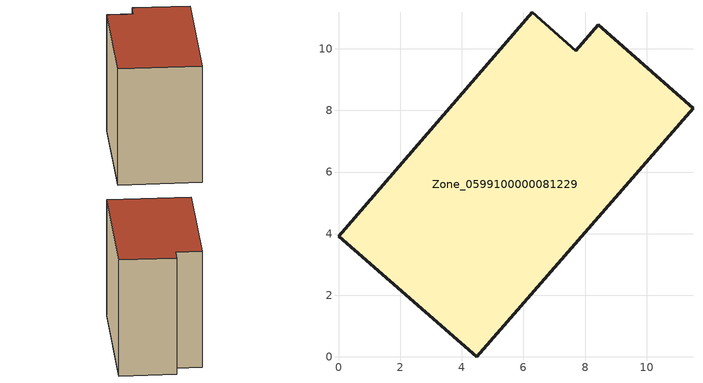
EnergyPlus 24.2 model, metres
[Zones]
Zone_0599100000081229
 floor ground (C_G): 4.49,0 0,3.92 6.28,11.19 7.7,9.94 8.43,10.77 11.5,8.07 z0
 wall outside (C_F): 8.43,10.77 7.7,9.94 6.28,11.19 0,3.92 4.49,0 11.5,8.07 8.43,10.77 z0:8.88
 roof outside (C_R): 4.49,0 11.5,8.07 8.43,10.77 7.7,9.94 6.28,11.19 0,3.92 z8.88
[BUILDING]
Pand.0599100000081229: North Axis=0; Terrain=City; Loads Convergence Tolerance Value=0.04; Temperature Convergence Tolerance Value=0.4; Solar Distribution=FullExterior; Maximum Number of Warmup Days=25; Minimum Number of Warmup Days=1
[Site:Location]
Rotterdam.The.Hague.AP_ZH_NLD Design_Conditions: Latitude=51.96; Longitude=4.45; Time Zone=1; Elevation=-4.5
[SITE:GROUNDTEMPERATURE:BUILDINGSURFACE]
18, 18, 18, 18, 18, 18, 18, 18, 18, 18, 18, 18
[MATERIAL] Thermal Absorptance=0.9; Solar Absorptance=0.7; Visible Absorptance=0.7
Name | Roughness | Thickness | Conductivity | Density | Specific Heat
G.TI.1946 | MediumSmooth | 0.15 | 1 | 540 | 1210
F.TI.1946 | Rough | 0.3 | 0.857143 | 1920 | 840
R.TI.1946 | MediumRough | 0.2 | 0.1 | 1500 | 1000
[CONSTRUCTION]
C_G: G.TI.1946
C_F: F.TI.1946
C_R: R.TI.1946
[ZONE]
Zone_0599100000081229: Type=1; Multiplier=1; Ceiling Height=Autocalculate; Volume=Autocalculate; Floor Area=autocalculate; Part of Total Floor Area=Yes
[ZONEINFILTRATION:DESIGNFLOWRATE]
Infil_Zone_0599100000081229: Zone or ZoneList or Space or SpaceList=Zone_0599100000081229; Schedule=AlwaysOn; Design Flow Rate Calculation Method=Flow/Area; Flow Rate per Floor Area=0.003; Constant Term Coefficient=1; Temperature Term Coefficient=0; Velocity Term Coefficient=0; Velocity Squared Term Coefficient=0
[HVACTEMPLATE:ZONE:IDEALLOADSAIRSYSTEM]
Zone_0599100000081229: Maximum Heating Supply Air Temperature=50; Minimum Cooling Supply Air Temperature=13; Maximum Heating Supply Air Humidity Ratio=0.0156; Minimum Cooling Supply Air Humidity Ratio=0.0077; Heating Limit=NoLimit; Cooling Limit=NoLimit; Dehumidification Control Type=ConstantSensibleHeatRatio; Cooling Sensible Heat Ratio=0.7; Dehumidification Setpoint=60; Humidification Control Type=None; Humidification Setpoint=30; Outdoor Air Method=None; Outdoor Air Flow Rate per Person=0.00944; Outdoor Air Flow Rate per Zone Floor Area=0; Outdoor Air Flow Rate per Zone=0; Demand Controlled Ventilation Type=None; Outdoor Air Economizer Type=NoEconomizer; Heat Recovery Type=None; Sensible Heat Recovery Effectiveness=0.7; Latent Heat Recovery Effectiveness=0.65
[ZONECONTROL:THERMOSTAT]
ThermostatControl_Zone_0599100000081229: Zone or ZoneList=Zone_0599100000081229; Control Type Schedule=DualSetpointControlType; Control 1=Thermostat_Zone_0599100000081229; Temperature Difference Between Cutout And Setpoint=0
[THERMOSTATSETPOINT:DUALSETPOINT]
Thermostat_Zone_0599100000081229: Heating Setpoint Temperature Schedule=HeatingSetpoint_Zone_0599100000081229; Cooling Setpoint Temperature Schedule=CoolingSetpoint_Zone_0599100000081229
[SCHEDULE:COMPACT]
HeatingSetpoint_Zone_0599100000081229: Through: 12/31, For: AllDays, Until: 24:00, 21
CoolingSetpoint_Zone_0599100000081229: Through: 12/31, For: AllDays, Until: 24:00, 24
DualSetpointControlType: Through: 12/31, For: AllDays, Until: 24:00, 4
AlwaysOn: Through: 12/31, For: AllDays, Until: 24:00, 1
